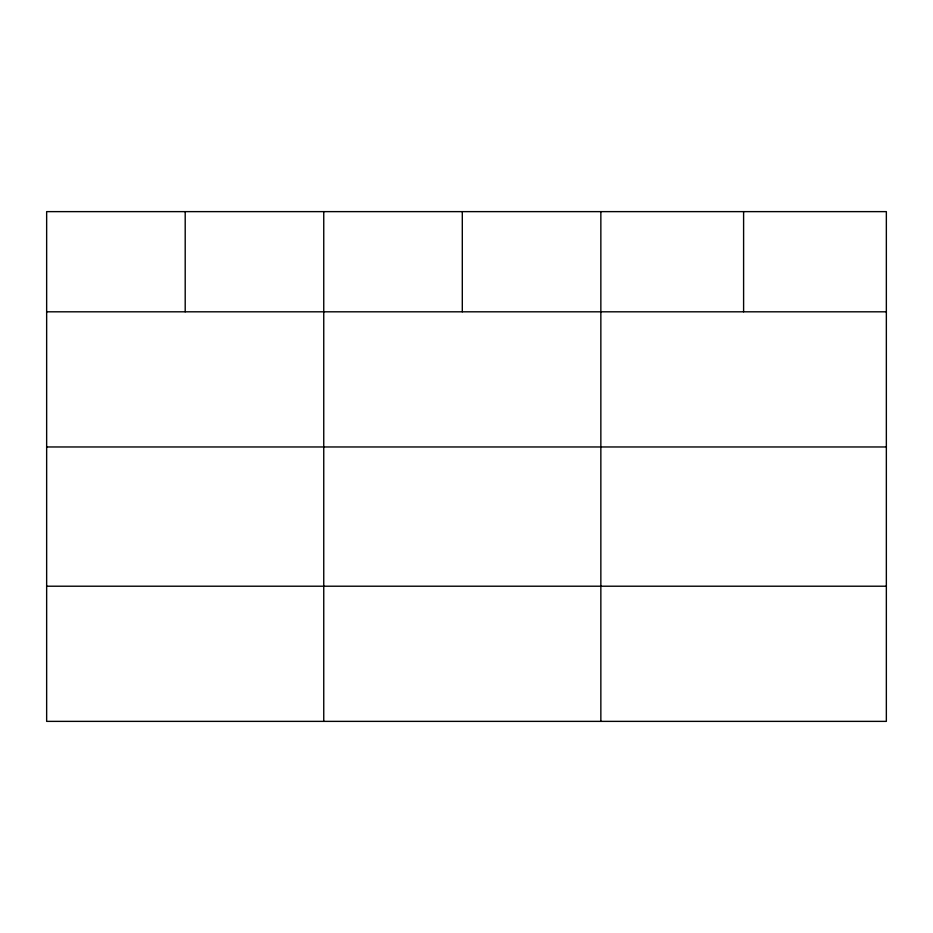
<?xml version="1.0" encoding="UTF-8"?>
<svg xmlns="http://www.w3.org/2000/svg" width="933" height="933" viewBox="0 0 933 933"><rect width="100%" height="100%" fill="white"/><g stroke="black" fill="none" stroke-linecap="round" stroke-linejoin="round"><path stroke-width="1.4" d="M886.35 446.965L886.35 211.628L46.65 211.628L46.65 721.372L886.35 721.372L886.35 446.965L46.65 446.965M46.65 311.809L886.35 311.809M46.65 586.216L886.35 586.216M743.601 211.628L743.601 311.809M600.852 211.628L600.852 721.372M462.301 211.628L462.301 311.809M323.751 211.628L323.751 721.372M185.201 211.628L185.201 311.809"/></g></svg>
